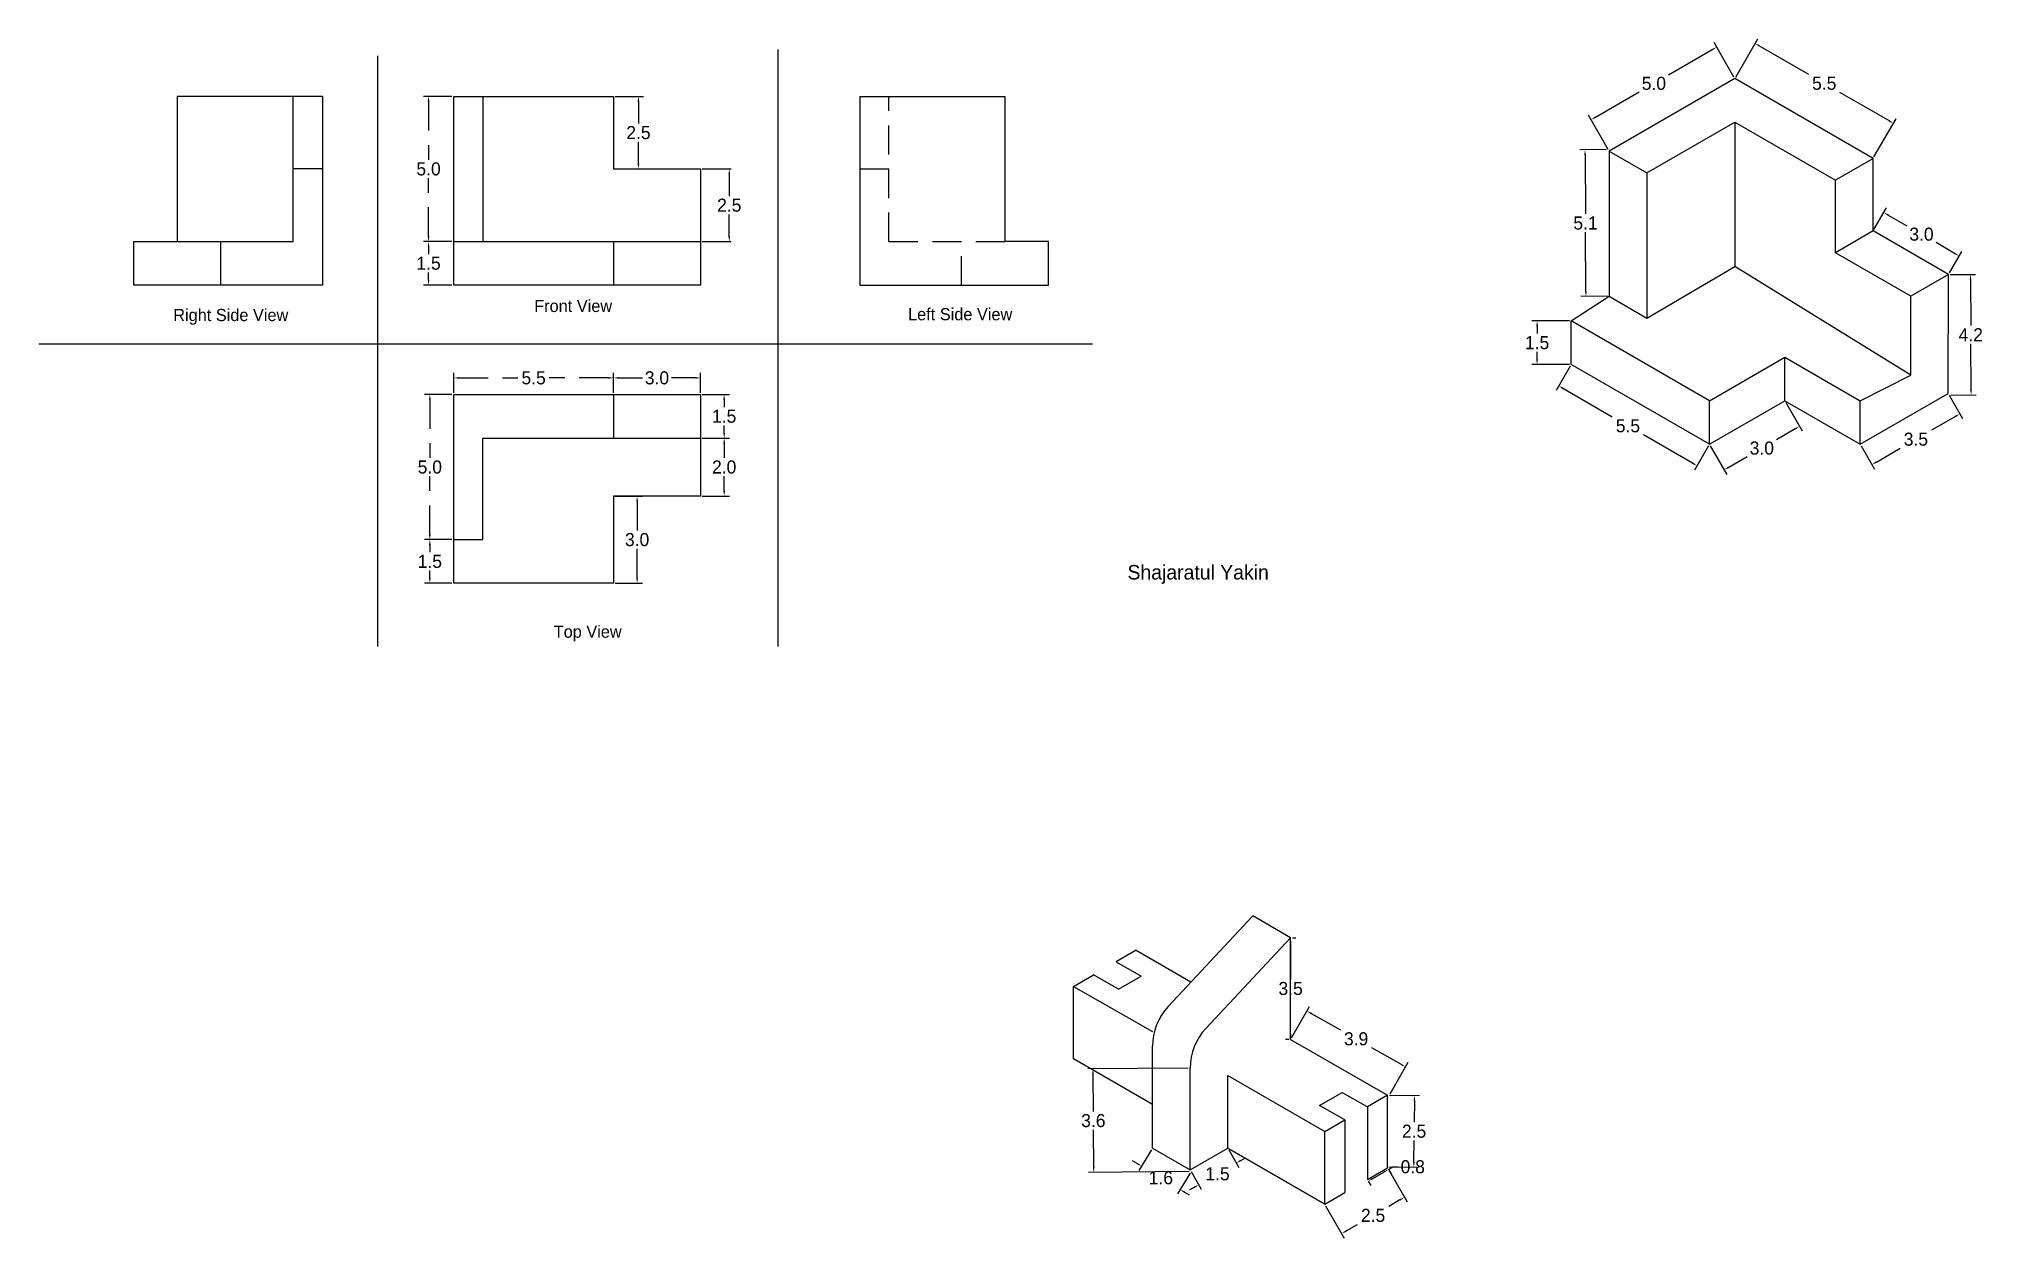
# Model space of a CAD drawing. Header units: inches. Extents: x 19.5 to 86.5, y -23.6 to 17.7.
import ezdxf

# ---------------------------------------------------------------- set-up
doc = ezdxf.new("R2010")
doc.units = ezdxf.units.IN
doc.header["$MEASUREMENT"] = 0
doc.linetypes.add('DASHEDX2', pattern=[1.5, 1, -0.5])
doc.dimstyles.get("Standard").update_dxf_attribs({"dimtxt": 0.45, "dimasz": 0.18, "dimexe": 0.18, "dimexo": 0.0625, "dimgap": 0.09, "dimtad": 0, "dimtih": 1, "dimtoh": 1, "dimdec": 1, "dimzin": 0, "dimdsep": 46, "dimtxsty": 'Standard', "dimcen": 0.09, "dimadec": 0, "dimazin": 0, "dimtfac": 1, "dimtdec": 1, "dimtofl": 0, "dimtmove": 0, "dimatfit": 3, "dimfxl": 1, "dimtolj": 1, "dimtzin": 0, "dimarcsym": 0})

# ---------------------------------------------------------------- blocks, each defined once
blk = doc.blocks.new('*D1')
at = {"color": 0, "linetype": 'DASHEDX2', "lineweight": -2}
for p, q in [((33.756, 10.683), (32.769, 10.683)), ((32.949, 10.503), (32.949, 10.248)), ((32.949, 9.363), (32.949, 9.618)), ((33.756, 9.183), (32.769, 9.183))]:
    blk.add_line(p, q, dxfattribs=at)
at = {"color": 0, "linetype": 'DASHEDX2'}
for points in [[(32.919, 10.503), (32.979, 10.503), (32.949, 10.683)], [(32.919, 9.363), (32.979, 9.363), (32.949, 9.183)]]:
    blk.add_solid(points, dxfattribs=at)
at = {"layer": 'Defpoints', "color": 0, "linetype": 'DASHEDX2'}
for p in [(32.949, 10.683), (33.819, 10.683), (33.819, 9.183)]:
    blk.add_point(p, dxfattribs=at)
at = {"color": 0, "linetype": 'DASHEDX2', "insert": (32.949, 9.933), "char_height": 0.45, "attachment_point": 5}
blk.add_mtext('\\A1;1.5', dxfattribs=at)
blk = doc.blocks.new('*D2')
at = {"color": 0, "linetype": 'DASHEDX2', "lineweight": -2}
for p, q in [((33.756, 15.683), (32.769, 15.683)), ((32.949, 15.503), (32.949, 13.498)), ((32.949, 10.863), (32.949, 12.868)), ((33.756, 10.683), (32.769, 10.683))]:
    blk.add_line(p, q, dxfattribs=at)
at = {"color": 0, "linetype": 'DASHEDX2'}
for points in [[(32.919, 15.503), (32.979, 15.503), (32.949, 15.683)], [(32.919, 10.863), (32.979, 10.863), (32.949, 10.683)]]:
    blk.add_solid(points, dxfattribs=at)
at = {"layer": 'Defpoints', "color": 0, "linetype": 'DASHEDX2'}
for p in [(32.949, 15.683), (33.819, 15.683), (33.819, 10.683)]:
    blk.add_point(p, dxfattribs=at)
at = {"color": 0, "linetype": 'DASHEDX2', "insert": (32.949, 13.183), "char_height": 0.45, "attachment_point": 5}
blk.add_mtext('\\A1;5.0', dxfattribs=at)
blk = doc.blocks.new('*D3')
at = {"color": 0, "linetype": 'DASHEDX2', "lineweight": -2}
for p, q in [((39.381, 15.683), (40.361, 15.683)), ((40.181, 15.503), (40.181, 14.748)), ((40.181, 13.363), (40.181, 14.118)), ((39.381, 13.183), (40.361, 13.183))]:
    blk.add_line(p, q, dxfattribs=at)
at = {"color": 0, "linetype": 'DASHEDX2'}
for points in [[(40.151, 15.503), (40.211, 15.503), (40.181, 15.683)], [(40.151, 13.363), (40.211, 13.363), (40.181, 13.183)]]:
    blk.add_solid(points, dxfattribs=at)
at = {"layer": 'Defpoints', "color": 0, "linetype": 'DASHEDX2'}
for p in [(39.319, 15.683), (39.319, 13.183), (40.181, 13.183)]:
    blk.add_point(p, dxfattribs=at)
at = {"color": 0, "linetype": 'DASHEDX2', "insert": (40.181, 14.433), "char_height": 0.45, "attachment_point": 5}
blk.add_mtext('\\A1;2.5', dxfattribs=at)
blk = doc.blocks.new('*D4')
at = {"color": 0, "linetype": 'DASHEDX2', "lineweight": -2}
for p, q in [((42.381, 13.183), (43.491, 13.183)), ((43.311, 13.003), (43.311, 12.248)), ((43.311, 10.863), (43.311, 11.618)), ((42.381, 10.683), (43.491, 10.683))]:
    blk.add_line(p, q, dxfattribs=at)
at = {"color": 0, "linetype": 'DASHEDX2'}
for points in [[(43.281, 13.003), (43.341, 13.003), (43.311, 13.183)], [(43.281, 10.863), (43.341, 10.863), (43.311, 10.683)]]:
    blk.add_solid(points, dxfattribs=at)
at = {"layer": 'Defpoints', "color": 0, "linetype": 'DASHEDX2'}
for p in [(42.319, 13.183), (42.319, 10.683), (43.311, 10.683)]:
    blk.add_point(p, dxfattribs=at)
at = {"color": 0, "linetype": 'DASHEDX2', "insert": (43.311, 11.933), "char_height": 0.45, "attachment_point": 5}
blk.add_mtext('\\A1;2.5', dxfattribs=at)
blk = doc.blocks.new('*D5')
at = {"color": 0, "linetype": 'DASHEDX2', "lineweight": -2}
for p, q in [((33.819, 5.475), (33.819, 6.165)), ((39.319, 5.475), (39.319, 6.165)), ((33.999, 5.985), (36.029, 5.985)), ((39.139, 5.985), (37.109, 5.985))]:
    blk.add_line(p, q, dxfattribs=at)
at = {"color": 0, "linetype": 'DASHEDX2'}
for points in [[(33.999, 6.015), (33.999, 5.955), (33.819, 5.985)], [(39.139, 6.015), (39.139, 5.955), (39.319, 5.985)]]:
    blk.add_solid(points, dxfattribs=at)
at = {"layer": 'Defpoints', "color": 0, "linetype": 'DASHEDX2'}
for p in [(33.819, 5.413), (39.319, 5.985), (39.319, 5.413)]:
    blk.add_point(p, dxfattribs=at)
at = {"color": 0, "linetype": 'DASHEDX2', "insert": (36.569, 5.985), "char_height": 0.45, "attachment_point": 5}
blk.add_mtext('\\A1;5.5', dxfattribs=at)
blk = doc.blocks.new('*D6')
at = {"color": 0, "linetype": 'DASHEDX2', "lineweight": -2}
for p, q in [((39.319, 5.475), (39.319, 6.165)), ((42.319, 5.475), (42.319, 6.165)), ((39.499, 5.985), (40.316, 5.985)), ((42.139, 5.985), (41.321, 5.985))]:
    blk.add_line(p, q, dxfattribs=at)
at = {"color": 0, "linetype": 'DASHEDX2'}
for points in [[(39.499, 6.015), (39.499, 5.955), (39.319, 5.985)], [(42.139, 6.015), (42.139, 5.955), (42.319, 5.985)]]:
    blk.add_solid(points, dxfattribs=at)
at = {"layer": 'Defpoints', "color": 0, "linetype": 'DASHEDX2'}
for p in [(39.319, 5.413), (42.319, 5.985), (42.319, 5.413)]:
    blk.add_point(p, dxfattribs=at)
at = {"color": 0, "linetype": 'DASHEDX2', "insert": (40.819, 5.985), "char_height": 0.45, "attachment_point": 5}
blk.add_mtext('\\A1;3.0', dxfattribs=at)
blk = doc.blocks.new('*D7')
at = {"color": 0, "linetype": 'DASHEDX2', "lineweight": -2}
for p, q in [((42.381, 5.413), (43.315, 5.413)), ((43.135, 5.233), (43.135, 4.978)), ((43.135, 4.093), (43.135, 4.348)), ((42.381, 3.913), (43.315, 3.913))]:
    blk.add_line(p, q, dxfattribs=at)
at = {"color": 0, "linetype": 'DASHEDX2'}
for points in [[(43.105, 5.233), (43.165, 5.233), (43.135, 5.413)], [(43.105, 4.093), (43.165, 4.093), (43.135, 3.913)]]:
    blk.add_solid(points, dxfattribs=at)
at = {"layer": 'Defpoints', "color": 0, "linetype": 'DASHEDX2'}
for p in [(42.319, 5.413), (42.319, 3.913), (43.135, 3.913)]:
    blk.add_point(p, dxfattribs=at)
at = {"color": 0, "linetype": 'DASHEDX2', "insert": (43.135, 4.663), "char_height": 0.45, "attachment_point": 5}
blk.add_mtext('\\A1;1.5', dxfattribs=at)
blk = doc.blocks.new('*D8')
at = {"color": 0, "linetype": 'DASHEDX2', "lineweight": -2}
for p, q in [((42.381, 3.913), (43.315, 3.913)), ((43.135, 3.733), (43.135, 3.228)), ((43.135, 2.093), (43.135, 2.598)), ((42.381, 1.913), (43.315, 1.913))]:
    blk.add_line(p, q, dxfattribs=at)
at = {"color": 0, "linetype": 'DASHEDX2'}
for points in [[(43.105, 3.733), (43.165, 3.733), (43.135, 3.913)], [(43.105, 2.093), (43.165, 2.093), (43.135, 1.913)]]:
    blk.add_solid(points, dxfattribs=at)
at = {"layer": 'Defpoints', "color": 0, "linetype": 'DASHEDX2'}
for p in [(42.319, 3.913), (42.319, 1.913), (43.135, 1.913)]:
    blk.add_point(p, dxfattribs=at)
at = {"color": 0, "linetype": 'DASHEDX2', "insert": (43.135, 2.913), "char_height": 0.45, "attachment_point": 5}
blk.add_mtext('\\A1;2.0', dxfattribs=at)
blk = doc.blocks.new('*D9')
at = {"color": 0, "linetype": 'DASHEDX2', "lineweight": -2}
for p, q in [((39.381, 1.913), (40.316, 1.913)), ((40.136, 1.733), (40.136, 0.728)), ((40.136, -0.907), (40.136, 0.098)), ((39.381, -1.087), (40.316, -1.087))]:
    blk.add_line(p, q, dxfattribs=at)
at = {"color": 0, "linetype": 'DASHEDX2'}
for points in [[(40.106, 1.733), (40.166, 1.733), (40.136, 1.913)], [(40.106, -0.907), (40.166, -0.907), (40.136, -1.087)]]:
    blk.add_solid(points, dxfattribs=at)
at = {"layer": 'Defpoints', "color": 0, "linetype": 'DASHEDX2'}
for p in [(39.319, 1.913), (40.136, 1.913), (39.319, -1.087)]:
    blk.add_point(p, dxfattribs=at)
at = {"color": 0, "linetype": 'DASHEDX2', "insert": (40.136, 0.413), "char_height": 0.45, "attachment_point": 5}
blk.add_mtext('\\A1;3.0', dxfattribs=at)
blk = doc.blocks.new('*D10')
at = {"color": 0, "linetype": 'DASHEDX2', "lineweight": -2}
for p, q in [((33.756, 0.413), (32.813, 0.413)), ((32.993, 0.233), (32.993, -0.022)), ((32.993, -0.907), (32.993, -0.652)), ((33.756, -1.087), (32.813, -1.087))]:
    blk.add_line(p, q, dxfattribs=at)
at = {"color": 0, "linetype": 'DASHEDX2'}
for points in [[(32.963, 0.233), (33.023, 0.233), (32.993, 0.413)], [(32.963, -0.907), (33.023, -0.907), (32.993, -1.087)]]:
    blk.add_solid(points, dxfattribs=at)
at = {"layer": 'Defpoints', "color": 0, "linetype": 'DASHEDX2'}
for p in [(32.993, 0.413), (33.819, 0.413), (33.819, -1.087)]:
    blk.add_point(p, dxfattribs=at)
at = {"color": 0, "linetype": 'DASHEDX2', "insert": (32.993, -0.337), "char_height": 0.45, "attachment_point": 5}
blk.add_mtext('\\A1;1.5', dxfattribs=at)
blk = doc.blocks.new('*D11')
at = {"color": 0, "linetype": 'DASHEDX2', "lineweight": -2}
for p, q in [((33.756, 5.413), (32.813, 5.413)), ((32.993, 5.233), (32.993, 3.228)), ((32.993, 0.593), (32.993, 2.598)), ((33.694, 0.413), (32.813, 0.413))]:
    blk.add_line(p, q, dxfattribs=at)
at = {"color": 0, "linetype": 'DASHEDX2'}
for points in [[(32.963, 5.233), (33.023, 5.233), (32.993, 5.413)], [(32.963, 0.593), (33.023, 0.593), (32.993, 0.413)]]:
    blk.add_solid(points, dxfattribs=at)
at = {"layer": 'Defpoints', "color": 0, "linetype": 'DASHEDX2'}
for p in [(32.993, 5.413), (33.819, 5.413), (33.756, 0.413)]:
    blk.add_point(p, dxfattribs=at)
at = {"color": 0, "linetype": 'DASHEDX2', "insert": (32.993, 2.913), "char_height": 0.45, "attachment_point": 5}
blk.add_mtext('\\A1;5.0', dxfattribs=at)
blk = doc.blocks.new('*D12')
at = {"color": 0, "lineweight": -2}
for p, q in [((85.344, 5.392), (85.807, 4.591)), ((85.561, 4.657), (84.741, 4.184)), ((82.313, 3.642), (82.776, 2.841)), ((82.841, 3.087), (83.661, 3.56))]:
    blk.add_line(p, q, dxfattribs=at)
at = {"color": 0}
for points in [[(85.546, 4.683), (85.576, 4.631), (85.717, 4.747)], [(82.826, 3.113), (82.856, 3.061), (82.686, 2.997)]]:
    blk.add_solid(points, dxfattribs=at)
at = {"layer": 'Defpoints', "color": 0}
for p in [(85.313, 5.447), (85.717, 4.747), (82.282, 3.697)]:
    blk.add_point(p, dxfattribs=at)
at = {"color": 0, "insert": (84.201, 3.872), "char_height": 0.45, "attachment_point": 5}
blk.add_mtext('\\A1;3.5', dxfattribs=at)
blk = doc.blocks.new('*D13')
at = {"color": 0, "lineweight": -2}
for p, q in [((85.386, 9.547), (86.26, 9.551)), ((86.081, 9.37), (86.089, 7.788)), ((86.1, 5.576), (86.092, 7.158)), ((85.407, 5.393), (86.281, 5.397))]:
    blk.add_line(p, q, dxfattribs=at)
at = {"color": 0}
for points in [[(86.111, 9.37), (86.051, 9.37), (86.08, 9.55)], [(86.13, 5.576), (86.07, 5.576), (86.101, 5.396)]]:
    blk.add_solid(points, dxfattribs=at)
at = {"layer": 'Defpoints', "color": 0}
for p in [(85.323, 9.547), (86.08, 9.55), (85.344, 5.392)]:
    blk.add_point(p, dxfattribs=at)
at = {"color": 0, "insert": (86.091, 7.473), "char_height": 0.45, "attachment_point": 5}
blk.add_mtext('\\A1;4.2', dxfattribs=at)
blk = doc.blocks.new('*D14')
at = {"color": 0, "lineweight": -2}
for p, q in [((82.756, 11.101), (83.184, 11.841)), ((83.25, 11.595), (83.891, 11.225)), ((85.536, 10.275), (84.896, 10.645)), ((85.355, 9.601), (85.782, 10.341))]:
    blk.add_line(p, q, dxfattribs=at)
at = {"color": 0}
for points in [[(83.265, 11.621), (83.235, 11.569), (83.094, 11.685)], [(85.551, 10.301), (85.521, 10.249), (85.692, 10.185)]]:
    blk.add_solid(points, dxfattribs=at)
at = {"layer": 'Defpoints', "color": 0}
for p in [(82.725, 11.047), (85.692, 10.185), (85.323, 9.547)]:
    blk.add_point(p, dxfattribs=at)
at = {"color": 0, "insert": (84.393, 10.935), "char_height": 0.45, "attachment_point": 5}
blk.add_mtext('\\A1;3.0', dxfattribs=at)
blk = doc.blocks.new('*D15')
at = {"color": 0, "lineweight": -2}
for p, q in [((77.993, 16.351), (78.752, 17.664)), ((78.818, 17.418), (80.503, 16.445)), ((83.269, 14.848), (81.583, 15.822)), ((82.756, 13.601), (83.515, 14.914))]:
    blk.add_line(p, q, dxfattribs=at)
at = {"color": 0}
for points in [[(78.833, 17.444), (78.803, 17.392), (78.662, 17.508)], [(83.284, 14.874), (83.254, 14.822), (83.425, 14.758)]]:
    blk.add_solid(points, dxfattribs=at)
at = {"layer": 'Defpoints', "color": 0}
for p in [(77.962, 16.297), (83.425, 14.758), (82.725, 13.547)]:
    blk.add_point(p, dxfattribs=at)
at = {"color": 0, "insert": (81.043, 16.133), "char_height": 0.45, "attachment_point": 5}
blk.add_mtext('\\A1;5.5', dxfattribs=at)
blk = doc.blocks.new('*D16')
at = {"color": 0, "lineweight": -2}
for p, q in [((77.931, 16.351), (77.247, 17.536)), ((77.181, 17.29), (75.674, 16.42)), ((73.162, 14.97), (74.669, 15.84)), ((73.601, 13.851), (72.917, 15.036))]:
    blk.add_line(p, q, dxfattribs=at)
at = {"color": 0}
for points in [[(77.166, 17.316), (77.196, 17.264), (77.337, 17.38)], [(73.147, 14.996), (73.177, 14.944), (73.007, 14.88)]]:
    blk.add_solid(points, dxfattribs=at)
at = {"layer": 'Defpoints', "color": 0}
for p in [(77.337, 17.38), (77.962, 16.297), (73.632, 13.797)]:
    blk.add_point(p, dxfattribs=at)
at = {"color": 0, "insert": (75.172, 16.13), "char_height": 0.45, "attachment_point": 5}
blk.add_mtext('\\A1;5.0', dxfattribs=at)
blk = doc.blocks.new('*D17')
at = {"color": 0, "lineweight": -2}
for p, q in [((73.538, 13.85), (72.619, 13.845)), ((72.8, 13.666), (72.813, 11.634)), ((72.829, 8.972), (72.817, 11.004)), ((73.569, 8.796), (72.65, 8.79))]:
    blk.add_line(p, q, dxfattribs=at)
at = {"color": 0}
for points in [[(72.83, 13.666), (72.77, 13.666), (72.799, 13.846)], [(72.859, 8.972), (72.799, 8.971), (72.83, 8.792)]]:
    blk.add_solid(points, dxfattribs=at)
at = {"layer": 'Defpoints', "color": 0}
for p in [(73.601, 13.851), (72.83, 8.792), (73.632, 8.797)]:
    blk.add_point(p, dxfattribs=at)
at = {"color": 0, "insert": (72.815, 11.319), "char_height": 0.45, "attachment_point": 5}
blk.add_mtext('\\A1;5.1', dxfattribs=at)
blk = doc.blocks.new('*D18')
at = {"color": 0, "lineweight": -2}
for p, q in [((72.26, 7.947), (70.967, 7.947)), ((71.147, 7.767), (71.147, 7.512)), ((71.147, 6.627), (71.147, 6.882)), ((72.26, 6.447), (70.967, 6.447))]:
    blk.add_line(p, q, dxfattribs=at)
at = {"color": 0}
for points in [[(71.117, 7.767), (71.177, 7.767), (71.147, 7.947)], [(71.117, 6.627), (71.177, 6.627), (71.147, 6.447)]]:
    blk.add_solid(points, dxfattribs=at)
at = {"layer": 'Defpoints', "color": 0}
for p in [(72.322, 7.947), (71.147, 6.447), (72.322, 6.447)]:
    blk.add_point(p, dxfattribs=at)
at = {"color": 0, "insert": (71.147, 7.197), "char_height": 0.45, "attachment_point": 5}
blk.add_mtext('\\A1;1.5', dxfattribs=at)
blk = doc.blocks.new('*D19')
at = {"color": 0, "lineweight": -2}
for p, q in [((72.291, 6.392), (71.806, 5.552)), ((72.052, 5.618), (73.738, 4.645)), ((76.503, 3.048), (74.818, 4.021)), ((77.054, 3.642), (76.569, 2.802))]:
    blk.add_line(p, q, dxfattribs=at)
at = {"color": 0}
for points in [[(72.067, 5.644), (72.037, 5.592), (71.896, 5.708)], [(76.518, 3.074), (76.488, 3.022), (76.659, 2.958)]]:
    blk.add_solid(points, dxfattribs=at)
at = {"layer": 'Defpoints', "color": 0}
for p in [(72.322, 6.447), (77.086, 3.697), (76.659, 2.958)]:
    blk.add_point(p, dxfattribs=at)
at = {"color": 0, "insert": (74.278, 4.333), "char_height": 0.45, "attachment_point": 5}
blk.add_mtext('\\A1;5.5', dxfattribs=at)
blk = doc.blocks.new('*D20')
at = {"color": 0, "lineweight": -2}
for p, q in [((79.715, 5.142), (80.281, 4.161)), ((80.036, 4.227), (79.395, 3.857)), ((77.117, 3.642), (77.683, 2.661)), ((77.749, 2.907), (78.39, 3.277))]:
    blk.add_line(p, q, dxfattribs=at)
at = {"color": 0}
for points in [[(80.021, 4.253), (80.051, 4.201), (80.191, 4.317)], [(77.734, 2.933), (77.764, 2.881), (77.593, 2.817)]]:
    blk.add_solid(points, dxfattribs=at)
at = {"layer": 'Defpoints', "color": 0}
for p in [(79.684, 5.197), (80.191, 4.317), (77.086, 3.697)]:
    blk.add_point(p, dxfattribs=at)
at = {"color": 0, "insert": (78.892, 3.567), "char_height": 0.45, "attachment_point": 5}
blk.add_mtext('\\A1;3.0', dxfattribs=at)
blk = doc.blocks.new('*D21')
at = {"color": 0, "lineweight": -2}
for p, q in [((60.521, -20.605), (60.875, -21.217)), ((59.222, -21.355), (59.576, -21.967)), ((60.941, -20.971), (61.097, -20.881)), ((59.33, -21.901), (59.174, -21.991))]:
    blk.add_line(p, q, dxfattribs=at)
at = {"color": 0}
for points in [[(60.926, -20.945), (60.956, -20.997), (60.785, -21.061)], [(59.315, -21.875), (59.345, -21.927), (59.486, -21.811)]]:
    blk.add_solid(points, dxfattribs=at)
at = {"layer": 'Defpoints', "color": 0}
for p in [(60.49, -20.551), (59.191, -21.301), (60.785, -21.061)]:
    blk.add_point(p, dxfattribs=at)
at = {"color": 0, "insert": (60.135, -21.436), "char_height": 0.45, "attachment_point": 5}
blk.add_mtext('\\A1;1.5', dxfattribs=at)
blk = doc.blocks.new('*D22')
at = {"color": 0, "lineweight": -2}
for p, q in [((57.86, -20.604), (57.425, -21.324)), ((57.364, -21.077), (57.21, -20.984)), ((59.19, -21.409), (58.755, -22.128)), ((59.002, -22.067), (59.156, -22.16))]:
    blk.add_line(p, q, dxfattribs=at)
at = {"color": 0}
for points in [[(57.379, -21.051), (57.348, -21.103), (57.518, -21.17)], [(59.018, -22.042), (58.987, -22.093), (58.848, -21.974)]]:
    blk.add_solid(points, dxfattribs=at)
at = {"layer": 'Defpoints', "color": 0}
for p in [(57.892, -20.551), (59.222, -21.355), (58.848, -21.974)]:
    blk.add_point(p, dxfattribs=at)
at = {"color": 0, "insert": (58.183, -21.572), "char_height": 0.45, "attachment_point": 5}
blk.add_mtext('\\A1;1.6', dxfattribs=at)
blk = doc.blocks.new('*D23')
at = {"color": 0, "lineweight": -2}
for p, q in [((66.025, -21.282), (66.669, -22.398)), ((63.86, -22.532), (64.504, -23.648)), ((66.423, -22.332), (66.036, -22.556)), ((64.57, -23.402), (64.956, -23.179))]:
    blk.add_line(p, q, dxfattribs=at)
at = {"color": 0}
for points in [[(66.408, -22.306), (66.438, -22.358), (66.579, -22.242)], [(64.555, -23.376), (64.585, -23.428), (64.414, -23.492)]]:
    blk.add_solid(points, dxfattribs=at)
at = {"layer": 'Defpoints', "color": 0}
for p in [(65.993, -21.228), (63.828, -22.478), (66.579, -22.242)]:
    blk.add_point(p, dxfattribs=at)
at = {"color": 0, "insert": (65.496, -22.867), "char_height": 0.45, "attachment_point": 5}
blk.add_mtext('\\A1;2.5', dxfattribs=at)
blk = doc.blocks.new('*D24')
at = {"color": 0, "lineweight": -2}
for p, q in [((65.488, -21.592), (65.869, -21.372)), ((66.025, -21.282), (66.181, -21.192)), ((66.025, -21.282), (66.115, -21.438)), ((66.181, -21.192), (66.361, -21.192)), ((65.332, -21.682), (65.422, -21.838))]:
    blk.add_line(p, q, dxfattribs=at)
at = {"color": 0}
for points in [[(65.854, -21.347), (65.884, -21.398), (66.025, -21.282)], [(65.473, -21.567), (65.503, -21.618), (65.332, -21.682)]]:
    blk.add_solid(points, dxfattribs=at)
at = {"layer": 'Defpoints', "color": 0}
for p in [(65.993, -21.228), (66.025, -21.282), (65.301, -21.628)]:
    blk.add_point(p, dxfattribs=at)
at = {"color": 0, "insert": (66.863, -21.192), "char_height": 0.45, "attachment_point": 5}
blk.add_mtext('\\A1;0.8', dxfattribs=at)
blk = doc.blocks.new('*D25')
at = {"color": 0, "lineweight": -2}
for p, q in [((66.056, -18.729), (67.101, -18.738)), ((66.919, -18.916), (66.913, -19.653)), ((66.902, -21.02), (66.908, -20.283)), ((66.035, -21.193), (67.08, -21.202))]:
    blk.add_line(p, q, dxfattribs=at)
at = {"color": 0}
for points in [[(66.889, -18.916), (66.949, -18.916), (66.921, -18.736)], [(66.872, -21.02), (66.932, -21.021), (66.9, -21.2)]]:
    blk.add_solid(points, dxfattribs=at)
at = {"layer": 'Defpoints', "color": 0}
for p in [(65.993, -18.728), (65.973, -21.192), (66.9, -21.2)]:
    blk.add_point(p, dxfattribs=at)
at = {"color": 0, "insert": (66.91, -19.968), "char_height": 0.45, "attachment_point": 5}
blk.add_mtext('\\A1;2.5', dxfattribs=at)
blk = doc.blocks.new('*D26')
at = {"color": 0, "lineweight": -2}
for p, q in [((62.718, -13.301), (62.835, -13.301)), ((62.655, -13.481), (62.655, -14.736)), ((62.655, -16.621), (62.655, -15.366)), ((62.593, -16.801), (62.475, -16.801))]:
    blk.add_line(p, q, dxfattribs=at)
at = {"color": 0}
for points in [[(62.625, -13.481), (62.685, -13.481), (62.655, -13.301)], [(62.625, -16.621), (62.685, -16.621), (62.655, -16.801)]]:
    blk.add_solid(points, dxfattribs=at)
at = {"layer": 'Defpoints', "color": 0}
for p in [(62.655, -13.301), (62.655, -16.801), (62.655, -16.801)]:
    blk.add_point(p, dxfattribs=at)
at = {"color": 0, "insert": (62.655, -15.051), "char_height": 0.45, "attachment_point": 5}
blk.add_mtext('\\A1;3.5', dxfattribs=at)
blk = doc.blocks.new('*D27')
at = {"color": 0, "lineweight": -2}
for p, q in [((62.686, -16.747), (63.3, -15.664)), ((63.368, -15.909), (64.371, -16.478)), ((66.455, -17.66), (65.451, -17.091)), ((66.087, -18.675), (66.701, -17.592))]:
    blk.add_line(p, q, dxfattribs=at)
at = {"color": 0}
for points in [[(63.382, -15.883), (63.353, -15.935), (63.211, -15.821)], [(66.47, -17.634), (66.44, -17.686), (66.612, -17.748)]]:
    blk.add_solid(points, dxfattribs=at)
at = {"layer": 'Defpoints', "color": 0}
for p in [(62.655, -16.801), (66.612, -17.748), (66.056, -18.729)]:
    blk.add_point(p, dxfattribs=at)
at = {"color": 0, "insert": (64.911, -16.785), "char_height": 0.45, "attachment_point": 5}
blk.add_mtext('\\A1;3.9', dxfattribs=at)
blk = doc.blocks.new('*D28')
at = {"color": 0, "lineweight": -2}
for p, q in [((59.129, -17.792), (55.662, -17.822)), ((55.843, -18), (55.855, -19.287)), ((55.871, -21.205), (55.86, -19.917)), ((59.16, -21.356), (55.693, -21.386))]:
    blk.add_line(p, q, dxfattribs=at)
at = {"color": 0}
for points in [[(55.873, -18), (55.813, -18.001), (55.842, -17.82)], [(55.901, -21.204), (55.841, -21.205), (55.873, -21.385)]]:
    blk.add_solid(points, dxfattribs=at)
at = {"layer": 'Defpoints', "color": 0}
for p in [(55.842, -17.82), (59.191, -17.791), (59.222, -21.355)]:
    blk.add_point(p, dxfattribs=at)
at = {"color": 0, "insert": (55.857, -19.602), "char_height": 0.45, "attachment_point": 5}
blk.add_mtext('\\A1;3.6', dxfattribs=at)

msp = doc.modelspace()

# ---------------------------------------------------------------- linework, layer by layer
for p, q in [((31.185, 17.083), (31.185, -3.262)), ((44.987, 17.303), (44.987, -3.262)), ((77.962, 16.297), (73.632, 13.797)), ((82.725, 13.547), (77.962, 16.297)), ((29.289, 15.683), (24.289, 15.683)), ((24.289, 15.683), (24.289, 10.683)), ((28.289, 10.683), (28.289, 15.683)), ((29.289, 15.683), (29.289, 13.183)), ((33.819, 10.683), (33.819, 15.683)), ((33.819, 15.683), (34.819, 15.683)), ((34.819, 15.683), (39.319, 15.683)), ((34.819, 15.683), (34.819, 10.683)), ((39.319, 15.683), (39.319, 13.183)), ((47.809, 15.683), (47.809, 13.183)), ((47.809, 15.683), (52.809, 15.683)), ((52.809, 15.683), (52.809, 10.683)), ((74.931, 13.047), (77.962, 14.797)), ((77.962, 14.797), (81.426, 12.797)), ((77.962, 14.797), (77.962, 9.826)), ((73.632, 13.797), (73.632, 8.797)), ((73.632, 13.797), (74.931, 13.047)), ((82.725, 13.547), (81.426, 12.797)), ((82.725, 11.047), (82.725, 13.547)), ((29.289, 13.183), (28.289, 13.183)), ((29.289, 13.183), (29.289, 9.183)), ((39.319, 13.183), (42.319, 13.183)), ((42.319, 13.183), (42.319, 10.683)), ((47.809, 13.183), (47.809, 9.183)), ((74.931, 13.047), (74.931, 8.047)), ((81.426, 10.297), (81.426, 12.797)), ((82.725, 11.047), (81.426, 10.297)), ((85.323, 9.547), (82.725, 11.047)), ((22.789, 10.683), (28.289, 10.683)), ((22.789, 9.183), (22.789, 10.683)), ((25.789, 9.183), (25.789, 10.683)), ((33.819, 9.183), (33.819, 10.683)), ((33.819, 10.683), (39.319, 10.683)), ((39.319, 10.683), (42.319, 10.683)), ((39.319, 10.683), (39.319, 9.183)), ((42.319, 10.683), (42.319, 9.183)), ((54.309, 10.683), (52.809, 10.683)), ((54.309, 9.183), (54.309, 10.683)), ((54.309, 9.183), (54.309, 10.683)), ((84.024, 8.797), (81.426, 10.297)), ((74.931, 8.047), (77.962, 9.826)), ((84.024, 6.082), (77.962, 9.826)), ((85.323, 9.547), (84.024, 8.797)), ((85.313, 5.447), (85.323, 9.547)), ((25.789, 9.183), (22.789, 9.183)), ((29.289, 9.183), (25.789, 9.183)), ((42.319, 9.183), (33.819, 9.183)), ((47.809, 9.183), (51.309, 9.183)), ((51.309, 9.183), (54.309, 9.183)), ((72.322, 7.947), (73.632, 8.797)), ((73.632, 8.797), (74.931, 8.047)), ((84.024, 6.082), (84.024, 8.797)), ((72.322, 6.447), (72.322, 7.947)), ((77.086, 5.197), (72.322, 7.947)), ((19.521, 7.156), (55.823, 7.156)), ((77.086, 3.697), (72.322, 6.447)), ((77.086, 5.197), (79.684, 6.697)), ((79.684, 5.197), (79.684, 6.697)), ((79.684, 6.697), (82.282, 5.197)), ((82.282, 5.197), (84.024, 6.082)), ((33.819, 5.413), (39.319, 5.413)), ((33.819, 0.413), (33.819, 5.413)), ((39.319, 5.413), (42.319, 5.413)), ((39.319, 5.413), (39.319, 3.913)), ((42.319, 5.413), (42.319, 3.913)), ((82.282, 3.697), (85.313, 5.447)), ((77.086, 3.697), (79.684, 5.197)), ((77.086, 3.697), (77.086, 5.197)), ((79.684, 5.197), (82.282, 3.697)), ((82.282, 3.697), (82.282, 5.197)), ((34.819, 0.413), (34.819, 3.913)), ((34.819, 3.913), (42.319, 3.913)), ((42.319, 3.913), (42.319, 1.913)), ((42.319, 1.913), (39.319, 1.913)), ((39.319, 1.913), (39.319, -1.087)), ((33.819, -1.087), (33.819, 0.413)), ((33.819, 0.413), (34.819, 0.413)), ((39.319, -1.087), (33.819, -1.087)), ((58.432, -15.674), (61.356, -12.551)), ((62.655, -13.301), (61.356, -12.551)), ((62.655, -13.301), (59.731, -16.424)), ((62.655, -16.801), (62.655, -13.301)), ((57.333, -13.728), (56.64, -14.128)), ((57.333, -13.728), (59.218, -14.822)), ((55.168, -14.978), (55.861, -14.578)), ((56.727, -15.078), (55.861, -14.578)), ((56.64, -14.128), (57.506, -14.628)), ((56.727, -15.078), (57.506, -14.628)), ((55.168, -17.478), (55.168, -14.978)), ((55.168, -14.978), (57.892, -16.53)), ((57.892, -20.551), (57.892, -17.041)), ((62.655, -16.801), (65.993, -18.728)), ((57.892, -19.051), (55.168, -17.478)), ((59.191, -21.301), (59.191, -17.791)), ((60.49, -20.551), (60.49, -18.051)), ((60.49, -18.051), (63.828, -19.978)), ((63.655, -19.078), (64.435, -18.628)), ((64.435, -18.628), (65.301, -19.128)), ((65.993, -18.728), (65.301, -19.128)), ((65.993, -21.228), (65.993, -18.728)), ((64.521, -19.578), (63.655, -19.078)), ((65.301, -19.128), (65.301, -21.628)), ((63.828, -19.978), (64.521, -19.578)), ((63.828, -22.478), (63.828, -19.978)), ((64.521, -19.578), (64.521, -22.078)), ((57.892, -20.551), (59.191, -21.301)), ((59.191, -21.301), (60.49, -20.551)), ((60.49, -20.551), (63.828, -22.478)), ((63.828, -22.478), (60.49, -20.551)), ((65.301, -21.628), (65.993, -21.228)), ((63.828, -22.478), (64.521, -22.078))]:
    msp.add_line(p, q)
at = {"linetype": 'DASHEDX2'}
for p, q in [((48.809, 10.683), (48.809, 15.683)), ((47.809, 13.183), (48.809, 13.183)), ((48.809, 10.683), (52.809, 10.683)), ((51.309, 9.183), (51.309, 10.683))]:
    msp.add_line(p, q, dxfattribs=at)
for centre in [(59.892, -17.041), (61.191, -17.791)]:
    msp.add_arc(centre, 2, 136.88594, 180)

# ---------------------------------------------------------------- texts
at = {"linetype": 'DASHEDX2', "char_height": 0.42, "width": 8.73097, "attachment_point": 5}
for s, insert in [('Right Side View', (26.134, 8.089)), ('Front View', (37.932, 8.462)), ('Left Side View', (51.268, 8.177)), ('Top View', (38.432, -2.819))]:
    msp.add_mtext(s, dxfattribs=dict(at, insert=insert))
at = {"insert": (57.033, -0.46), "char_height": 0.5, "width": 41.54601, "attachment_point": 1}
msp.add_mtext('Shajaratul Yakin', dxfattribs=at)

# ---------------------------------------------------------------- dimensions: what is measured, and where the dimension line sits
for p1, p2, distance, picture, middle in [((73.632, 13.797), (77.962, 16.297), 1.251, '*D16', (75.172, 16.13)), ((77.962, 16.297), (82.725, 13.547), 1.399, '*D15', (81.043, 16.133)), ((73.601, 13.851), (73.632, 8.797), -0.802, '*D17', (72.815, 11.319)), ((82.725, 11.047), (85.323, 9.547), 0.738, '*D14', (84.393, 10.935)), ((85.344, 5.392), (85.323, 9.547), -0.757, '*D13', (86.091, 7.473)), ((72.322, 7.947), (72.322, 6.447), -1.175, '*D18', (71.147, 7.197)), ((72.322, 6.447), (77.086, 3.697), -0.853, '*D19', (74.278, 4.333)), ((82.282, 3.697), (85.313, 5.447), -0.808, '*D12', (84.201, 3.872)), ((77.086, 3.697), (79.684, 5.197), -1.016, '*D20', (78.892, 3.567)), ((62.655, -13.301), (62.655, -16.801), 0, '*D26', (62.655, -15.051)), ((62.655, -16.801), (66.056, -18.729), 1.127, '*D27', (64.911, -16.785)), ((59.222, -21.355), (59.191, -17.791), 3.35, '*D28', (55.857, -19.602)), ((65.993, -18.728), (65.973, -21.192), 0.927, '*D25', (66.91, -19.968)), ((57.892, -20.551), (59.222, -21.355), -0.723, '*D22', (58.183, -21.572)), ((59.191, -21.301), (60.49, -20.551), -0.589, '*D21', (60.135, -21.436)), ((63.828, -22.478), (65.993, -21.228), -1.171, '*D23', (65.496, -22.867)), ((65.301, -21.628), (65.993, -21.228), -0.062, '*D24', (66.863, -21.192))]:
    dim = msp.add_aligned_dim(p1=p1, p2=p2, distance=distance, dimstyle='Standard')
    dim.commit()
    dim.dimension.update_dxf_attribs({"geometry": picture, "text_midpoint": middle})
at = {"linetype": 'DASHEDX2'}
for base, p1, p2, picture, middle in [((32.949, 15.683), (33.819, 10.683), (33.819, 15.683), '*D2', (32.949, 13.183)), ((40.181, 13.183), (39.319, 15.683), (39.319, 13.183), '*D3', (40.181, 14.433)), ((43.311, 10.683), (42.319, 13.183), (42.319, 10.683), '*D4', (43.311, 11.933)), ((32.949, 10.683), (33.819, 9.183), (33.819, 10.683), '*D1', (32.949, 9.933)), ((32.993, 5.413), (33.756, 0.413), (33.819, 5.413), '*D11', (32.993, 2.913)), ((43.135, 3.913), (42.319, 5.413), (42.319, 3.913), '*D7', (43.135, 4.663)), ((43.135, 1.913), (42.319, 3.913), (42.319, 1.913), '*D8', (43.135, 2.913)), ((40.136, 1.913), (39.319, -1.087), (39.319, 1.913), '*D9', (40.136, 0.413)), ((32.993, 0.413), (33.819, -1.087), (33.819, 0.413), '*D10', (32.993, -0.337))]:
    dim = msp.add_linear_dim(base=base, p1=p1, p2=p2, angle=90, dimstyle='Standard', dxfattribs=at)
    dim.commit()
    dim.dimension.update_dxf_attribs({"geometry": picture, "text_midpoint": middle})
for base, p1, p2, picture, middle in [((39.319, 5.985), (33.819, 5.413), (39.319, 5.413), '*D5', (36.569, 5.985)), ((42.319, 5.985), (39.319, 5.413), (42.319, 5.413), '*D6', (40.819, 5.985))]:
    dim = msp.add_linear_dim(base=base, p1=p1, p2=p2, dimstyle='Standard', dxfattribs=at)
    dim.commit()
    dim.dimension.update_dxf_attribs({"geometry": picture, "text_midpoint": middle})

doc.saveas('drawing.dxf')
